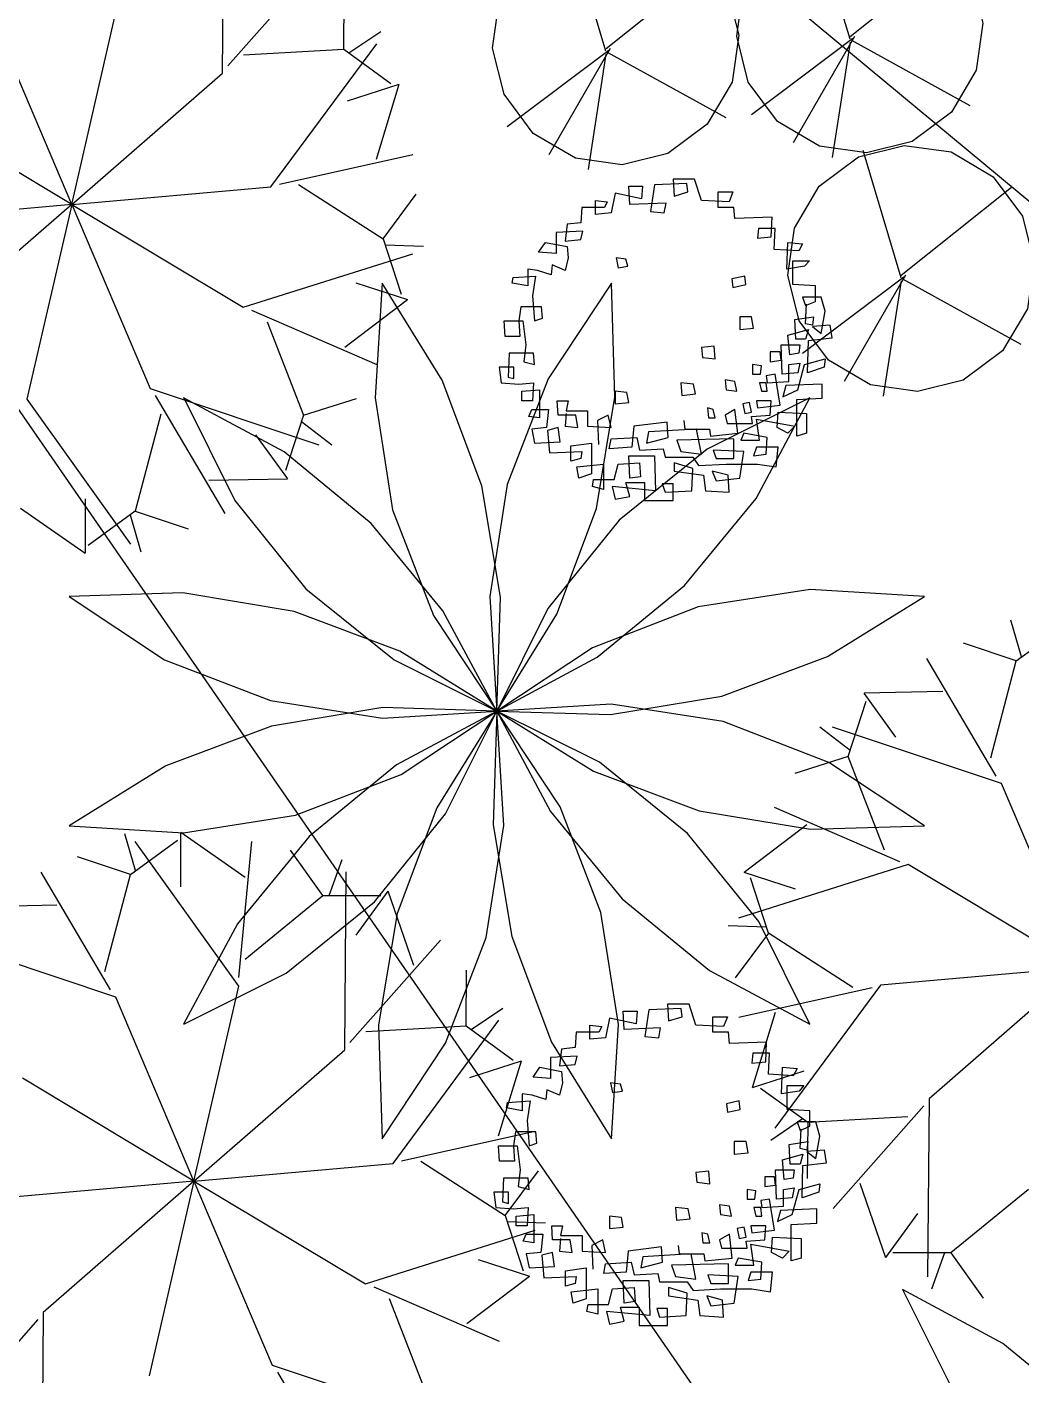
# Model space of a CAD drawing. Header units: millimetres. Extents: x 14950 to 15746, y 1103 to 1809.
# Drawn here: x 15431.439 to 15434.001, y 1484.585 to 1488.058 of the extents above; entities that cross this region are included whole.
import ezdxf
from ezdxf.xclip import XClip

# ---------------------------------------------------------------- set-up
doc = ezdxf.new("R2010")
doc.units = ezdxf.units.MM
doc.header["$LTSCALE"] = 10
doc.header["$MEASUREMENT"] = 0
doc.header["$XCLIPFRAME"] = 2
doc.layers.add('TZ-BASE', color=253, linetype='Continuous')

# ---------------------------------------------------------------- blocks, each defined once
blk = doc.blocks.new('JD-DGHCDGH7DFXH')
at = {"layer": 'TZ-BASE'}
for p, q in [((388.9297, 17.0243), (424.2917, -12.3251)), ((390.1718, 15.7075), (401.8806, -1.233)), ((394.6101, 10.914), (394.6139, 11.3728)), ((396.2272, 11.0013), (396.1291, 11.3298)), ((395.5981, 10.9704), (395.5, 11.2989)), ((396.2275, 11.0089), (396.5111, 11.2349)), ((394.6236, 10.9326), (394.8567, 11.1964)), ((395.5984, 10.978), (395.882, 11.204)), ((394.9228, 10.9756), (394.9239, 11.1191)), ((394.2217, 10.5758), (394.0201, 11.0497)), ((394.2217, 10.5758), (394.3372, 11.0777)), ((394.936, 10.966), (395.0177, 11.0214)), ((394.6645, 10.9609), (394.9228, 10.9756)), ((394.7347, 10.6211), (395.0075, 10.99)), ((394.9228, 10.9756), (395.0439, 10.8876)), ((395.609, 10.9777), (395.451, 10.7033)), ((396.2344, 11.0037), (395.973, 10.8071)), ((396.2381, 11.0086), (396.0801, 10.7342)), ((396.227, 10.9938), (396.1812, 10.6966)), ((396.2307, 10.9987), (396.5359, 10.8306)), ((395.6053, 10.9728), (395.3439, 10.7762)), ((395.5979, 10.9629), (395.5522, 10.6657)), ((395.6016, 10.9678), (395.9068, 10.7997)), ((394.2217, 10.5758), (394.6101, 10.914)), ((394.9325, 10.8427), (395.0654, 10.8859)), ((395.0066, 10.6922), (395.0654, 10.8859)), ((394.2217, 10.5758), (393.78, 10.8407)), ((394.7566, 10.6282), (395.1002, 10.7046)), ((396.3587, 10.3864), (396.2606, 10.7148)), ((394.8063, 10.6271), (395.0239, 10.4872)), ((395.8063, 10.6298), (395.7229, 10.6262)), ((395.7709, 10.6406), (395.7734, 10.5973)), ((395.8266, 10.6406), (395.7709, 10.6406)), ((395.8089, 10.6081), (395.8063, 10.6298)), ((395.8443, 10.5864), (395.8266, 10.6406)), ((394.2217, 10.5758), (394.7347, 10.6211)), ((395.0239, 10.4872), (395.1092, 10.6026)), ((395.6217, 10.6045), (395.6116, 10.5539)), ((395.69, 10.59), (395.6217, 10.6045)), ((395.6571, 10.6226), (395.6925, 10.6226)), ((395.6596, 10.5756), (395.6571, 10.6226)), ((395.6925, 10.6226), (395.69, 10.59)), ((395.7229, 10.6262), (395.7127, 10.5575)), ((395.7734, 10.5973), (395.8089, 10.6081)), ((395.8873, 10.6081), (395.9252, 10.6081)), ((395.8873, 10.5683), (395.8873, 10.6081)), ((395.9252, 10.6081), (395.9151, 10.5828)), ((396.359, 10.3939), (396.6426, 10.62)), ((394.2217, 10.5758), (393.7087, 10.5305)), ((394.2217, 10.5758), (393.8333, 10.2376)), ((394.2217, 10.5758), (394.1062, 10.0739)), ((394.2217, 10.5758), (394.4233, 10.1019)), ((394.2217, 10.5758), (394.6634, 10.3109)), ((395.5357, 10.5683), (395.5332, 10.5286)), ((395.5939, 10.5683), (395.5357, 10.5683)), ((395.5711, 10.5864), (395.6014, 10.5828)), ((395.5711, 10.5503), (395.5711, 10.5864)), ((395.6014, 10.5828), (395.5939, 10.5683)), ((395.7532, 10.5792), (395.6596, 10.5756)), ((395.7127, 10.5575), (395.7482, 10.5539)), ((395.7482, 10.5539), (395.7532, 10.5792)), ((395.9151, 10.5828), (395.8443, 10.5864)), ((395.9277, 10.5683), (395.8873, 10.5683)), ((395.9303, 10.5394), (395.9277, 10.5683)), ((395.4977, 10.525), (395.4927, 10.4816)), ((395.5332, 10.5286), (395.4977, 10.525)), ((395.6116, 10.5539), (395.5711, 10.5503)), ((396.0264, 10.543), (395.9303, 10.5394)), ((396.0239, 10.4924), (396.0264, 10.543)), ((395.5382, 10.5069), (395.4699, 10.5033)), ((395.4699, 10.5033), (395.4699, 10.4491)), ((395.5332, 10.4852), (395.5382, 10.5069)), ((395.991, 10.5141), (395.9885, 10.4888)), ((395.9885, 10.4888), (396.0239, 10.4924)), ((396.034, 10.5141), (395.991, 10.5141)), ((396.0315, 10.4599), (396.034, 10.5141)), ((395.0239, 10.4872), (395.0701, 10.3448)), ((395.0289, 10.4716), (395.1276, 10.4684)), ((395.4244, 10.4527), (395.4421, 10.478)), ((395.4421, 10.478), (395.4977, 10.4671)), ((395.4927, 10.4816), (395.5332, 10.4852)), ((395.4977, 10.4671), (395.5003, 10.4382)), ((396.0947, 10.4563), (396.0315, 10.4599)), ((396.0643, 10.4093), (396.0669, 10.478)), ((396.0669, 10.478), (396.1048, 10.4744)), ((396.1048, 10.4744), (396.0947, 10.4563)), ((394.6634, 10.3109), (395.1009, 10.449)), ((395.4699, 10.4491), (395.4244, 10.4527)), ((395.4598, 10.4201), (395.4573, 10.3948)), ((395.4927, 10.4057), (395.4598, 10.4201)), ((395.5003, 10.4382), (395.4927, 10.4057)), ((395.6495, 10.4346), (395.6242, 10.4382)), ((395.6242, 10.4382), (395.6293, 10.4129)), ((395.6546, 10.4165), (395.6495, 10.4346)), ((396.0795, 10.431), (396.1225, 10.431)), ((396.0795, 10.3695), (396.0795, 10.431)), ((396.1225, 10.431), (396.1099, 10.4165)), ((395.3561, 10.3732), (395.3586, 10.3876)), ((395.3586, 10.3876), (395.4168, 10.3912)), ((395.4219, 10.4057), (395.3966, 10.4093)), ((395.3966, 10.4093), (395.3966, 10.3659)), ((395.4168, 10.3912), (395.4092, 10.3406)), ((395.4573, 10.3948), (395.4219, 10.4057)), ((395.6293, 10.4129), (395.6546, 10.4165)), ((395.9556, 10.3912), (395.9227, 10.384)), ((395.9227, 10.384), (395.9252, 10.3623)), ((395.9581, 10.3695), (395.9556, 10.3912)), ((396.1099, 10.4165), (396.0643, 10.4093)), ((396.3659, 10.3888), (396.1045, 10.1922)), ((396.3696, 10.3937), (396.2115, 10.1193)), ((396.3622, 10.3838), (396.6674, 10.2157)), ((394.9537, 10.374), (395.0866, 10.3308)), ((395.3966, 10.3659), (395.3561, 10.3732)), ((395.9252, 10.3623), (395.9581, 10.3695)), ((396.1377, 10.3659), (396.0795, 10.3695)), ((396.1377, 10.3262), (396.1377, 10.3659)), ((396.3585, 10.3789), (396.3127, 10.0817)), ((394.9251, 10.2086), (395.0866, 10.3308)), ((395.4092, 10.3406), (395.4143, 10.2756)), ((396.1048, 10.337), (396.1124, 10.3153)), ((396.1529, 10.337), (396.1048, 10.337)), ((396.1124, 10.3153), (396.1377, 10.3262)), ((396.1124, 10.2683), (396.1149, 10.3189)), ((396.163, 10.3009), (396.1529, 10.337)), ((394.6852, 10.3038), (395.0081, 10.1636)), ((395.3789, 10.3117), (395.3738, 10.2756)), ((395.432, 10.3117), (395.3789, 10.3117)), ((395.4143, 10.2756), (395.4345, 10.2828)), ((395.4345, 10.2828), (395.432, 10.3117)), ((395.9733, 10.2864), (395.9429, 10.2864)), ((395.9429, 10.2864), (395.9429, 10.2539)), ((395.9783, 10.2575), (395.9733, 10.2864)), ((396.0846, 10.2792), (396.1326, 10.2864)), ((396.1326, 10.2864), (396.1301, 10.2647)), ((396.1529, 10.243), (396.163, 10.3009)), ((394.7248, 10.2737), (394.8186, 10.0326)), ((395.3359, 10.2756), (395.3839, 10.2756)), ((395.3384, 10.2358), (395.3359, 10.2756)), ((395.3738, 10.2756), (395.3763, 10.2358)), ((395.3839, 10.2756), (395.3915, 10.2141)), ((395.9429, 10.2539), (395.9783, 10.2575)), ((396.0669, 10.2394), (396.12, 10.2539)), ((396.0871, 10.2286), (396.0846, 10.2792)), ((396.1301, 10.2647), (396.1124, 10.2683)), ((396.12, 10.2539), (396.1124, 10.2286)), ((396.1756, 10.2647), (396.1301, 10.2611)), ((396.1301, 10.2611), (396.1529, 10.243)), ((396.1807, 10.2322), (396.1756, 10.2647)), ((395.3763, 10.2358), (395.3384, 10.2358)), ((395.3915, 10.2141), (395.3864, 10.1707)), ((395.8772, 10.2105), (395.8443, 10.2069)), ((395.8797, 10.178), (395.8772, 10.2105)), ((396.0492, 10.2141), (396.0972, 10.2141)), ((396.0517, 10.1382), (396.0492, 10.2141)), ((396.0719, 10.1888), (396.0669, 10.2394)), ((396.1124, 10.2286), (396.0871, 10.2286)), ((396.0972, 10.2141), (396.0947, 10.1924)), ((396.1175, 10.1418), (396.12, 10.225)), ((396.12, 10.225), (396.1807, 10.2322)), ((395.3485, 10.1924), (395.346, 10.131)), ((395.4117, 10.1924), (395.3485, 10.1924)), ((395.4143, 10.1635), (395.4117, 10.1924)), ((395.8443, 10.2069), (395.8468, 10.1816)), ((395.8468, 10.1816), (395.8797, 10.178)), ((396.0466, 10.196), (396.0213, 10.196)), ((396.0213, 10.196), (396.0213, 10.1707)), ((396.0492, 10.1744), (396.0466, 10.196)), ((396.0947, 10.1924), (396.0719, 10.1888)), ((396.1099, 10.1635), (396.163, 10.178)), ((396.163, 10.178), (396.1605, 10.1563)), ((395.3232, 10.1563), (395.3283, 10.1165)), ((395.3611, 10.1563), (395.3232, 10.1563)), ((395.3611, 10.1274), (395.3611, 10.1563)), ((395.3864, 10.1707), (395.4143, 10.1635)), ((395.9986, 10.1599), (395.9758, 10.1635)), ((395.9758, 10.1635), (395.9758, 10.1382)), ((395.996, 10.1382), (395.9986, 10.1599)), ((396.0213, 10.1707), (396.0492, 10.1744)), ((396.0922, 10.1418), (396.0517, 10.1382)), ((396.0694, 10.1635), (396.0972, 10.1671)), ((396.0694, 10.1201), (396.0694, 10.1635)), ((396.0972, 10.1671), (396.0922, 10.1418)), ((396.0922, 10.0984), (396.1099, 10.1635)), ((396.1605, 10.1563), (396.1175, 10.1418)), ((395.3283, 10.1165), (395.3738, 10.1129)), ((395.346, 10.131), (395.3611, 10.1274)), ((395.3738, 10.1129), (395.4117, 10.1165)), ((395.4117, 10.1165), (395.4092, 10.0695)), ((395.824, 10.1129), (395.7912, 10.1165)), ((395.7912, 10.1165), (395.7937, 10.084)), ((395.8291, 10.0876), (395.824, 10.1129)), ((395.9303, 10.1201), (395.905, 10.1238)), ((395.905, 10.1238), (395.9075, 10.0984)), ((395.9353, 10.0948), (395.9303, 10.1201)), ((395.9758, 10.1382), (395.996, 10.1382)), ((396.0112, 10.1165), (395.9935, 10.1165)), ((395.9935, 10.1165), (395.9986, 10.0948)), ((396.034, 10.1382), (396.0112, 10.1346)), ((396.0112, 10.1346), (396.0137, 10.1165)), ((396.0137, 10.0948), (396.0112, 10.1165)), ((396.0137, 10.1165), (396.0694, 10.1201)), ((396.0466, 10.0587), (396.034, 10.1382)), ((396.0618, 10.1093), (396.0542, 10.0804)), ((396.1554, 10.1129), (396.0618, 10.1093)), ((396.1554, 10.0768), (396.1554, 10.1129)), ((394.1062, 10.0739), (394.3728, 9.7005)), ((394.4233, 10.1019), (394.8585, 9.9565)), ((394.4368, 10.0833), (394.6157, 9.7801)), ((394.8186, 10.0326), (394.9554, 10.0758)), ((395.3814, 10.0948), (395.4269, 10.0984)), ((395.3814, 10.0695), (395.3814, 10.0948)), ((395.4269, 10.0984), (395.4269, 10.0262)), ((395.652, 10.0912), (395.6217, 10.0948)), ((395.6217, 10.0948), (395.6217, 10.0623)), ((395.6571, 10.0659), (395.652, 10.0912)), ((395.7937, 10.084), (395.8291, 10.0876)), ((395.9075, 10.0984), (395.9353, 10.0948)), ((395.9986, 10.0948), (396.0137, 10.0948)), ((396.0542, 10.0804), (396.0922, 10.0984)), ((396.0896, 10.0731), (396.1554, 10.0768)), ((396.0896, 9.9792), (396.0896, 10.0731)), ((395.4092, 10.0695), (395.3814, 10.0695)), ((395.3991, 10.0298), (395.4067, 10.0478)), ((395.4067, 10.0478), (395.4497, 10.0478)), ((395.4497, 10.0478), (395.4446, 10.0009)), ((395.4724, 10.0695), (395.5003, 10.0695)), ((395.475, 10.0334), (395.4724, 10.0695)), ((395.4952, 10.037), (395.4927, 10.0045)), ((395.5003, 10.0695), (395.4952, 10.0442)), ((395.4952, 10.0442), (395.5509, 10.0442)), ((395.5509, 10.0442), (395.5509, 10.0045)), ((395.6217, 10.0623), (395.6571, 10.0659)), ((395.8746, 10.0478), (395.8595, 10.0515)), ((395.8595, 10.0515), (395.862, 10.0262)), ((395.8797, 10.0262), (395.8746, 10.0478)), ((395.9303, 10.0478), (395.905, 10.0334)), ((395.9379, 9.9864), (395.9303, 10.0478)), ((395.9682, 10.0659), (395.9505, 10.0623)), ((395.9505, 10.0623), (395.9556, 10.037)), ((395.9556, 10.037), (395.9733, 10.0406)), ((395.9733, 10.0406), (395.9682, 10.0659)), ((395.9859, 10.0695), (395.9885, 10.0515)), ((396.0239, 10.0695), (395.9859, 10.0695)), ((395.9885, 10.0515), (396.0466, 10.0587)), ((396.0213, 10.0334), (396.0239, 10.0695)), ((396.039, 10.0009), (396.0416, 10.0406)), ((396.0416, 10.0406), (396.1149, 10.037)), ((396.1149, 10.037), (396.1149, 9.9864)), ((394.4511, 10.0357), (394.3853, 9.7855)), ((394.8186, 10.0326), (394.7723, 9.8902)), ((394.8135, 10.017), (394.8915, 9.9565)), ((395.4269, 10.0262), (395.3991, 10.0298)), ((395.5205, 10.0334), (395.475, 10.0334)), ((395.4927, 10.0045), (395.5256, 10.0009)), ((395.5256, 10.0009), (395.5205, 10.0334)), ((395.5509, 10.0045), (395.6116, 10.0009)), ((395.604, 10.0334), (395.5762, 10.0189)), ((395.5762, 10.0189), (395.5787, 9.9575)), ((395.6116, 10.0009), (395.604, 10.0334)), ((395.6697, 10.0045), (395.6647, 9.9502)), ((395.7557, 10.0153), (395.6697, 10.0045)), ((395.7583, 9.9756), (395.7557, 10.0153)), ((395.7987, 10.0189), (395.8013, 9.9972)), ((395.862, 10.0262), (395.8797, 10.0262)), ((395.905, 10.0334), (395.91, 10.0117)), ((395.91, 10.0117), (395.9758, 10.0117)), ((395.9733, 10.0298), (396.0213, 10.0334)), ((395.9758, 10.0117), (395.9733, 10.0298)), ((395.9859, 10.0225), (396.0846, 10.0045)), ((395.9935, 9.9683), (395.9859, 10.0225)), ((396.0846, 10.0045), (396.0669, 9.9864)), ((394.6952, 9.9823), (394.7774, 9.8692)), ((395.4446, 10.0009), (395.4067, 9.9972)), ((395.4067, 9.9972), (395.4143, 9.9611)), ((395.475, 10.0009), (395.4471, 9.9936)), ((395.4471, 9.9936), (395.4522, 9.9358)), ((395.48, 9.9647), (395.475, 10.0009)), ((395.6065, 9.9466), (395.6116, 9.9719)), ((395.6116, 9.9719), (395.6773, 9.9756)), ((395.6773, 9.9756), (395.6849, 9.943)), ((395.7077, 9.99), (395.7026, 9.9611)), ((395.7026, 9.9611), (395.7583, 9.9756)), ((395.8316, 9.9972), (395.7077, 9.99)), ((395.9277, 9.9719), (395.781, 9.9683)), ((395.781, 9.9683), (395.7912, 9.9394)), ((395.8013, 9.9972), (395.8645, 9.9972)), ((395.8443, 9.9322), (395.8316, 9.9972)), ((395.8645, 9.9972), (395.867, 9.9792)), ((395.867, 9.9792), (395.9379, 9.9864)), ((395.9277, 9.9213), (395.9277, 9.9719)), ((395.953, 9.9864), (395.9455, 9.9683)), ((395.9455, 9.9683), (395.9935, 9.9683)), ((396.0137, 9.9756), (395.953, 9.9864)), ((396.0112, 9.9322), (396.0137, 9.9756)), ((396.0669, 9.9864), (396.039, 10.0009)), ((396.1149, 9.9864), (396.0896, 9.9792)), ((395.4143, 9.9611), (395.48, 9.9647)), ((395.4522, 9.9358), (395.5357, 9.9394)), ((395.5079, 9.9539), (395.561, 9.9611)), ((395.5079, 9.9141), (395.5079, 9.9539)), ((395.5357, 9.9394), (395.5332, 9.9213)), ((395.561, 9.9611), (395.561, 9.8816)), ((395.6647, 9.9502), (395.6065, 9.9466)), ((395.6849, 9.943), (395.7456, 9.9466)), ((395.7456, 9.9466), (395.7507, 9.9249)), ((395.7912, 9.9394), (395.8443, 9.9322)), ((395.8746, 9.943), (395.8822, 9.9213)), ((395.953, 9.9394), (395.8746, 9.943)), ((395.9429, 9.8707), (395.953, 9.9394)), ((395.9859, 9.9502), (395.9783, 9.9286)), ((396.0416, 9.9502), (395.9859, 9.9502)), ((396.0365, 9.8996), (396.0416, 9.9502)), ((395.5332, 9.9213), (395.5079, 9.9141)), ((395.523, 9.8996), (395.5913, 9.9069)), ((395.5281, 9.8707), (395.523, 9.8996)), ((395.5913, 9.9069), (395.5913, 9.8418)), ((395.6192, 9.8671), (395.6293, 9.9069)), ((395.6293, 9.9069), (395.6849, 9.9105)), ((395.6571, 9.9286), (395.7229, 9.9286)), ((395.6596, 9.8707), (395.6571, 9.9286)), ((395.6849, 9.9105), (395.6874, 9.8743)), ((395.7229, 9.9286), (395.7254, 9.8382)), ((395.7507, 9.9249), (395.8215, 9.9249)), ((395.7734, 9.9105), (395.7734, 9.8888)), ((395.8215, 9.896), (395.7734, 9.9105)), ((395.8215, 9.9249), (395.8367, 9.9033)), ((395.8367, 9.9033), (395.9075, 9.9069)), ((395.8822, 9.9213), (395.9277, 9.9213)), ((395.9075, 9.9069), (395.9885, 9.9069)), ((395.9783, 9.9286), (396.0112, 9.9322)), ((395.9885, 9.9069), (396.0365, 9.8996)), ((394.5749, 9.8653), (394.7774, 9.8692)), ((395.561, 9.8816), (395.5281, 9.8707)), ((395.5635, 9.849), (395.566, 9.8671)), ((395.566, 9.8671), (395.6192, 9.8671)), ((395.6874, 9.8743), (395.6596, 9.8707)), ((395.7734, 9.8888), (395.8493, 9.878)), ((395.819, 9.8382), (395.8215, 9.896)), ((395.8493, 9.878), (395.8544, 9.8382)), ((395.8721, 9.8888), (395.8822, 9.8635)), ((395.9126, 9.878), (395.8721, 9.8888)), ((395.8822, 9.8635), (395.9429, 9.8707)), ((395.9151, 9.8346), (395.9126, 9.878)), ((395.5913, 9.8418), (395.5635, 9.849)), ((395.6141, 9.849), (395.6217, 9.8165)), ((395.7254, 9.8382), (395.6141, 9.849)), ((395.6495, 9.8599), (395.6976, 9.8599)), ((395.6596, 9.8237), (395.6495, 9.8599)), ((395.6976, 9.8599), (395.6976, 9.8129)), ((395.7431, 9.8563), (395.7507, 9.8346)), ((395.7709, 9.8563), (395.7431, 9.8563)), ((395.7507, 9.8346), (395.819, 9.8382)), ((395.7709, 9.8129), (395.7709, 9.8563)), ((395.8544, 9.8382), (395.9151, 9.8346)), ((394.256, 9.8173), (394.256, 9.6775)), ((395.6217, 9.8165), (395.6596, 9.8237)), ((395.6976, 9.8129), (395.7709, 9.8129)), ((394.0898, 9.7934), (394.256, 9.6775)), ((394.3853, 9.7855), (394.2642, 9.6975)), ((394.372, 9.7759), (394.3995, 9.681)), ((394.3853, 9.7855), (394.5214, 9.74)), ((396.6685, 9.4101), (396.641, 9.505)), ((396.6552, 9.4005), (396.7763, 9.4885)), ((396.6552, 9.4005), (396.5191, 9.446)), ((396.6037, 9.1027), (396.4248, 9.4059)), ((396.5894, 9.1503), (396.6552, 9.4005)), ((396.4656, 9.3207), (396.2631, 9.3168)), ((396.3453, 9.2037), (396.2631, 9.3168)), ((396.2219, 9.1534), (396.2682, 9.2958)), ((396.227, 9.169), (396.149, 9.2295)), ((396.6172, 9.0841), (396.182, 9.2295)), ((396.2219, 9.1534), (396.0851, 9.1102)), ((396.3157, 8.9123), (396.2219, 9.1534)), ((396.8188, 8.6102), (396.6172, 9.0841)), ((396.3553, 8.8822), (396.0324, 9.0224)), ((396.1154, 8.9774), (395.9539, 8.8552)), ((394.3862, 8.8598), (394.3587, 8.9546)), ((394.3729, 8.8501), (394.494, 8.9381)), ((394.652, 8.5617), (394.3854, 8.9351)), ((394.5023, 8.8183), (394.5023, 8.9581)), ((394.6684, 8.8423), (394.5023, 8.9581)), ((394.652, 8.5847), (394.6855, 8.9351)), ((394.3729, 8.8501), (394.2368, 8.8956)), ((394.8687, 8.7954), (394.7853, 8.9122)), ((394.8851, 8.7954), (394.9186, 8.8882)), ((394.9249, 8.398), (394.9287, 8.8568)), ((396.3771, 8.8751), (395.9396, 8.737)), ((396.8188, 8.6102), (396.3771, 8.8751)), ((394.3214, 8.5523), (394.1425, 8.8555)), ((394.3071, 8.5999), (394.3729, 8.8501)), ((396.0868, 8.812), (395.9539, 8.8552)), ((396.0166, 8.6988), (395.9704, 8.8412)), ((394.6684, 8.6316), (394.8687, 8.7954)), ((394.8687, 8.7954), (395.0184, 8.7954)), ((394.9546, 8.6936), (395.0368, 8.8067)), ((395.1031, 8.6153), (395.0368, 8.8067)), ((394.1833, 8.7704), (393.9808, 8.7664)), ((396.0116, 8.7144), (395.9129, 8.7176)), ((396.0166, 8.6988), (395.9313, 8.5834)), ((396.2342, 8.5589), (396.0166, 8.6988)), ((394.3349, 8.5338), (393.8998, 8.6791)), ((394.9384, 8.4166), (395.1715, 8.6804)), ((395.2376, 8.4597), (395.2387, 8.6032)), ((396.8188, 8.6102), (396.3058, 8.5649)), ((396.8188, 8.6102), (396.4304, 8.272)), ((394.5365, 8.0598), (394.652, 8.5617)), ((396.2839, 8.5578), (395.9403, 8.4814)), ((396.3058, 8.5649), (396.033, 8.196)), ((394.5365, 8.0598), (394.3349, 8.5338)), ((395.7566, 8.5157), (395.7592, 8.4724)), ((395.8123, 8.5157), (395.7566, 8.5157)), ((395.83, 8.4615), (395.8123, 8.5157)), ((395.0495, 8.1051), (395.3223, 8.4741)), ((395.2508, 8.45), (395.3325, 8.5055)), ((395.6074, 8.4796), (395.5973, 8.429)), ((395.6757, 8.4651), (395.6074, 8.4796)), ((395.6428, 8.4977), (395.6782, 8.4977)), ((395.6453, 8.4507), (395.6428, 8.4977)), ((395.6782, 8.4977), (395.6757, 8.4651)), ((395.7086, 8.5013), (395.6985, 8.4326)), ((395.7921, 8.5049), (395.7086, 8.5013)), ((395.7592, 8.4724), (395.7946, 8.4832)), ((395.7946, 8.4832), (395.7921, 8.5049)), ((395.873, 8.4832), (395.9109, 8.4832)), ((395.873, 8.4434), (395.873, 8.4832)), ((395.9109, 8.4832), (395.9008, 8.4579)), ((396.0339, 8.4938), (395.9751, 8.3001)), ((394.9793, 8.4449), (395.2376, 8.4597)), ((395.2376, 8.4597), (395.3587, 8.3717)), ((395.5214, 8.4434), (395.5189, 8.4037)), ((395.5796, 8.4434), (395.5214, 8.4434)), ((395.5568, 8.4615), (395.5872, 8.4579)), ((395.5568, 8.4254), (395.5568, 8.4615)), ((395.5872, 8.4579), (395.5796, 8.4434)), ((395.7389, 8.4543), (395.6453, 8.4507)), ((395.7339, 8.429), (395.7389, 8.4543)), ((395.9008, 8.4579), (395.83, 8.4615)), ((395.9135, 8.4434), (395.873, 8.4434)), ((395.916, 8.4145), (395.9135, 8.4434)), ((395.5973, 8.429), (395.5568, 8.4254)), ((395.6985, 8.4326), (395.7339, 8.429)), ((396.0121, 8.4181), (395.916, 8.4145)), ((396.0096, 8.3675), (396.0121, 8.4181)), ((394.5365, 8.0598), (394.9249, 8.398)), ((395.2473, 8.3268), (395.3802, 8.37)), ((395.3214, 8.1762), (395.3802, 8.37)), ((395.5239, 8.382), (395.4556, 8.3784)), ((395.4556, 8.3784), (395.4556, 8.3242)), ((395.4835, 8.4001), (395.4784, 8.3567)), ((395.5189, 8.4037), (395.4835, 8.4001)), ((395.5189, 8.3603), (395.5239, 8.382)), ((395.9767, 8.3892), (395.9742, 8.3639)), ((396.0197, 8.3892), (395.9767, 8.3892)), ((396.0172, 8.335), (396.0197, 8.3892)), ((395.4101, 8.3278), (395.4278, 8.3531)), ((395.4278, 8.3531), (395.4835, 8.3422)), ((395.4784, 8.3567), (395.5189, 8.3603)), ((395.4835, 8.3422), (395.486, 8.3133)), ((395.9742, 8.3639), (396.0096, 8.3675)), ((396.108, 8.3432), (395.9751, 8.3001)), ((396.0804, 8.3314), (396.0172, 8.335)), ((396.0501, 8.2844), (396.0526, 8.3531)), ((396.0526, 8.3531), (396.0905, 8.3495)), ((396.0905, 8.3495), (396.0804, 8.3314)), ((394.5365, 8.0598), (394.0949, 8.3247)), ((395.4556, 8.3242), (395.4101, 8.3278)), ((395.486, 8.3133), (395.4784, 8.2808)), ((395.6352, 8.3097), (395.6099, 8.3133)), ((395.6099, 8.3133), (395.615, 8.288)), ((395.6403, 8.2916), (395.6352, 8.3097)), ((396.0652, 8.3061), (396.1082, 8.3061)), ((396.0652, 8.2446), (396.0652, 8.3061)), ((396.1082, 8.3061), (396.0956, 8.2916)), ((395.3443, 8.2627), (395.4025, 8.2663)), ((395.4076, 8.2808), (395.3823, 8.2844)), ((395.3823, 8.2844), (395.3823, 8.241)), ((395.4025, 8.2663), (395.3949, 8.2157)), ((395.443, 8.2699), (395.4076, 8.2808)), ((395.4455, 8.2952), (395.443, 8.2699)), ((395.4784, 8.2808), (395.4455, 8.2952)), ((395.615, 8.288), (395.6403, 8.2916)), ((395.9413, 8.2663), (395.9084, 8.2591)), ((395.9438, 8.2446), (395.9413, 8.2663)), ((396.1178, 8.2104), (395.9966, 8.2984)), ((396.0956, 8.2916), (396.0501, 8.2844)), ((396.4304, 8.272), (396.4266, 7.8132)), ((395.3418, 8.2482), (395.3443, 8.2627)), ((395.3823, 8.241), (395.3418, 8.2482)), ((395.9084, 8.2591), (395.9109, 8.2374)), ((395.9109, 8.2374), (395.9438, 8.2446)), ((396.1234, 8.241), (396.0652, 8.2446)), ((396.1234, 8.2013), (396.1234, 8.241)), ((396.4169, 8.2534), (396.1838, 7.9896)), ((395.3949, 8.2157), (395.4, 8.1507)), ((396.1045, 8.22), (396.0228, 8.1646)), ((396.0905, 8.2121), (396.0981, 8.1904)), ((396.1386, 8.2121), (396.0905, 8.2121)), ((396.0981, 8.1904), (396.1234, 8.2013)), ((396.1178, 8.2104), (396.1166, 8.0669)), ((396.376, 8.2251), (396.1178, 8.2104)), ((396.1487, 8.176), (396.1386, 8.2121)), ((395.0714, 8.1122), (395.415, 8.1887)), ((395.3646, 8.1868), (395.3595, 8.1507)), ((395.4177, 8.1868), (395.3646, 8.1868)), ((395.4202, 8.1579), (395.4177, 8.1868)), ((395.959, 8.1615), (395.9286, 8.1615)), ((395.9286, 8.1615), (395.9286, 8.129)), ((395.9641, 8.1326), (395.959, 8.1615)), ((396.0703, 8.1543), (396.1184, 8.1615)), ((396.0981, 8.1434), (396.1006, 8.194)), ((396.1184, 8.1615), (396.1158, 8.1398)), ((396.1386, 8.1181), (396.1487, 8.176)), ((395.3216, 8.1507), (395.3696, 8.1507)), ((395.3241, 8.1109), (395.3216, 8.1507)), ((395.3595, 8.1507), (395.362, 8.1109)), ((395.3696, 8.1507), (395.3772, 8.0892)), ((395.4, 8.1507), (395.4202, 8.1579)), ((395.9286, 8.129), (395.9641, 8.1326)), ((396.0526, 8.1145), (396.1057, 8.129)), ((396.0728, 8.1037), (396.0703, 8.1543)), ((396.1158, 8.1398), (396.0981, 8.1434)), ((396.1057, 8.129), (396.0981, 8.1037)), ((396.1614, 8.1398), (396.1158, 8.1362)), ((396.1158, 8.1362), (396.1386, 8.1181)), ((396.1664, 8.1073), (396.1614, 8.1398)), ((394.5365, 8.0598), (395.0495, 8.1051)), ((395.1211, 8.1111), (395.3387, 7.9712)), ((395.362, 8.1109), (395.3241, 8.1109)), ((396.0576, 8.0639), (396.0526, 8.1145)), ((396.0981, 8.1037), (396.0728, 8.1037)), ((396.1032, 8.0169), (396.1057, 8.1)), ((396.1057, 8.1), (396.1664, 8.1073)), ((394.5365, 8.0598), (394.0235, 8.0146)), ((394.5365, 8.0598), (394.1481, 7.7217)), ((394.5365, 8.0598), (394.4211, 7.5579)), ((394.5365, 8.0598), (394.7381, 7.5859)), ((394.5365, 8.0598), (394.9782, 7.7949)), ((395.3342, 8.0675), (395.3317, 8.0061)), ((395.3975, 8.0675), (395.3342, 8.0675)), ((395.3387, 7.9712), (395.424, 8.0866)), ((395.3772, 8.0892), (395.3722, 8.0458)), ((395.4, 8.0386), (395.3975, 8.0675)), ((395.8629, 8.0856), (395.83, 8.082)), ((395.83, 8.082), (395.8325, 8.0567)), ((395.8654, 8.0531), (395.8629, 8.0856)), ((396.0324, 8.0711), (396.0071, 8.0711)), ((396.0071, 8.0711), (396.0071, 8.0458)), ((396.0349, 8.0494), (396.0324, 8.0711)), ((396.0349, 8.0892), (396.0829, 8.0892)), ((396.0374, 8.0133), (396.0349, 8.0892)), ((396.0804, 8.0675), (396.0576, 8.0639)), ((396.0829, 8.0892), (396.0804, 8.0675)), ((395.3089, 8.0314), (395.314, 7.9916)), ((395.3469, 8.0314), (395.3089, 8.0314)), ((395.3469, 8.0025), (395.3469, 8.0314)), ((395.3722, 8.0458), (395.4, 8.0386)), ((395.8325, 8.0567), (395.8654, 8.0531)), ((395.9843, 8.035), (395.9615, 8.0386)), ((395.9615, 8.0386), (395.9615, 8.0133)), ((395.9818, 8.0133), (395.9843, 8.035)), ((396.0071, 8.0458), (396.0349, 8.0494)), ((396.0551, 8.0386), (396.0829, 8.0422)), ((396.0551, 7.9952), (396.0551, 8.0386)), ((396.0829, 8.0422), (396.0779, 8.0169)), ((396.0779, 7.9735), (396.0956, 8.0386)), ((396.0956, 8.0386), (396.1487, 8.0531)), ((396.1462, 8.0314), (396.1032, 8.0169)), ((396.1487, 8.0531), (396.1462, 8.0314)), ((396.2522, 8.0547), (396.3185, 7.8634)), ((396.6869, 8.0384), (396.4866, 7.8747)), ((395.314, 7.9916), (395.3595, 7.988)), ((395.3317, 8.0061), (395.3469, 8.0025)), ((395.3595, 7.988), (395.3975, 7.9916)), ((395.3975, 7.9916), (395.3949, 7.9446)), ((395.8098, 7.988), (395.7769, 7.9916)), ((395.7769, 7.9916), (395.7794, 7.9591)), ((395.8148, 7.9627), (395.8098, 7.988)), ((395.916, 7.9952), (395.8907, 7.9988)), ((395.8907, 7.9988), (395.8932, 7.9735)), ((395.9211, 7.9699), (395.916, 7.9952)), ((395.9615, 8.0133), (395.9818, 8.0133)), ((395.9969, 7.9916), (395.9792, 7.9916)), ((395.9792, 7.9916), (395.9843, 7.9699)), ((396.0197, 8.0133), (395.9969, 8.0097)), ((395.9969, 8.0097), (395.9995, 7.9916)), ((395.9995, 7.9699), (395.9969, 7.9916)), ((395.9995, 7.9916), (396.0551, 7.9952)), ((396.0324, 7.9338), (396.0197, 8.0133)), ((396.0779, 8.0169), (396.0374, 8.0133)), ((396.1411, 7.988), (396.0475, 7.9844)), ((396.1411, 7.9519), (396.1411, 7.988)), ((395.3387, 7.9712), (395.3849, 7.8289)), ((395.3437, 7.9556), (395.4424, 7.9525)), ((395.3671, 7.9699), (395.4126, 7.9735)), ((395.3671, 7.9446), (395.3671, 7.9699)), ((395.4126, 7.9735), (395.4126, 7.9012)), ((395.6378, 7.9663), (395.6074, 7.9699)), ((395.6074, 7.9699), (395.6074, 7.9374)), ((395.6428, 7.941), (395.6378, 7.9663)), ((395.7794, 7.9591), (395.8148, 7.9627)), ((395.8932, 7.9735), (395.9211, 7.9699)), ((395.9843, 7.9699), (395.9995, 7.9699)), ((396.0475, 7.9844), (396.0399, 7.9555)), ((396.0399, 7.9555), (396.0779, 7.9735)), ((396.4007, 7.9764), (396.3185, 7.8634)), ((394.9782, 7.7949), (395.4157, 7.9331)), ((395.3949, 7.9446), (395.3671, 7.9446)), ((395.3848, 7.9049), (395.3924, 7.9229)), ((395.3924, 7.9229), (395.4354, 7.9229)), ((395.4354, 7.9229), (395.4303, 7.8759)), ((395.4582, 7.9446), (395.486, 7.9446)), ((395.4607, 7.9085), (395.4582, 7.9446)), ((395.486, 7.9446), (395.4809, 7.9193)), ((395.4809, 7.9193), (395.5366, 7.9193)), ((395.5366, 7.9193), (395.5366, 7.8796)), ((395.6074, 7.9374), (395.6428, 7.941)), ((395.8603, 7.9229), (395.8452, 7.9265)), ((395.8452, 7.9265), (395.8477, 7.9012)), ((395.8654, 7.9012), (395.8603, 7.9229)), ((395.916, 7.9229), (395.8907, 7.9085)), ((395.9236, 7.8615), (395.916, 7.9229)), ((395.9539, 7.941), (395.9362, 7.9374)), ((395.9362, 7.9374), (395.9413, 7.9121)), ((395.959, 7.9157), (395.9539, 7.941)), ((395.9716, 7.9446), (395.9742, 7.9265)), ((396.0096, 7.9446), (395.9716, 7.9446)), ((395.9742, 7.9265), (396.0324, 7.9338)), ((396.0071, 7.9085), (396.0096, 7.9446)), ((396.0754, 7.9482), (396.1411, 7.9519)), ((396.0754, 7.8543), (396.0754, 7.9482)), ((395.4126, 7.9012), (395.3848, 7.9049)), ((395.5062, 7.9085), (395.4607, 7.9085)), ((395.4809, 7.9121), (395.4784, 7.8796)), ((395.5113, 7.8759), (395.5062, 7.9085)), ((395.5897, 7.9085), (395.5619, 7.894)), ((395.5619, 7.894), (395.5644, 7.8326)), ((395.5973, 7.8759), (395.5897, 7.9085)), ((395.7415, 7.8904), (395.6555, 7.8796)), ((395.744, 7.8506), (395.7415, 7.8904)), ((395.7845, 7.894), (395.787, 7.8723)), ((395.8477, 7.9012), (395.8654, 7.9012)), ((395.8907, 7.9085), (395.8958, 7.8868)), ((395.8958, 7.8868), (395.9615, 7.8868)), ((395.9413, 7.9121), (395.959, 7.9157)), ((395.959, 7.9049), (396.0071, 7.9085)), ((395.9615, 7.8868), (395.959, 7.9049)), ((395.9716, 7.8976), (396.0703, 7.8796)), ((395.9792, 7.8434), (395.9716, 7.8976)), ((396.0248, 7.8759), (396.0273, 7.9157)), ((396.0273, 7.9157), (396.1006, 7.9121)), ((396.1006, 7.9121), (396.1006, 7.8615)), ((395.2685, 7.858), (395.4014, 7.8148)), ((395.4303, 7.8759), (395.3924, 7.8723)), ((395.3924, 7.8723), (395.4, 7.8362)), ((395.4607, 7.8759), (395.4329, 7.8687)), ((395.4329, 7.8687), (395.4379, 7.8109)), ((395.4658, 7.8398), (395.4607, 7.8759)), ((395.4784, 7.8796), (395.5113, 7.8759)), ((395.5366, 7.8796), (395.5973, 7.8759)), ((395.5973, 7.847), (395.6631, 7.8506)), ((395.6555, 7.8796), (395.6504, 7.8253)), ((395.6631, 7.8506), (395.6706, 7.8181)), ((395.6934, 7.8651), (395.6883, 7.8362)), ((395.6883, 7.8362), (395.744, 7.8506)), ((395.8173, 7.8723), (395.6934, 7.8651)), ((395.787, 7.8723), (395.8502, 7.8723)), ((395.83, 7.8073), (395.8173, 7.8723)), ((395.8502, 7.8723), (395.8528, 7.8543)), ((395.8528, 7.8543), (395.9236, 7.8615)), ((395.9388, 7.8615), (395.9312, 7.8434)), ((395.9995, 7.8506), (395.9388, 7.8615)), ((395.9969, 7.8073), (395.9995, 7.8506)), ((396.0526, 7.8615), (396.0248, 7.8759)), ((396.0703, 7.8796), (396.0526, 7.8615)), ((396.1006, 7.8615), (396.0754, 7.8543)), ((396.4866, 7.8747), (396.3369, 7.8747)), ((396.4702, 7.8747), (396.4367, 7.7818)), ((396.4866, 7.8747), (396.57, 7.7579)), ((395.2399, 7.6926), (395.4014, 7.8148)), ((395.4, 7.8362), (395.4658, 7.8398)), ((395.4379, 7.8109), (395.5214, 7.8145)), ((395.4936, 7.829), (395.5467, 7.8362)), ((395.4936, 7.7892), (395.4936, 7.829)), ((395.5214, 7.8145), (395.5189, 7.7964)), ((395.5467, 7.8362), (395.5467, 7.7567)), ((395.5922, 7.8217), (395.5973, 7.847)), ((395.6504, 7.8253), (395.5922, 7.8217)), ((395.6706, 7.8181), (395.7313, 7.8217)), ((395.7313, 7.8217), (395.7364, 7.8)), ((395.9135, 7.847), (395.7668, 7.8434)), ((395.7668, 7.8434), (395.7769, 7.8145)), ((395.7769, 7.8145), (395.83, 7.8073)), ((395.8603, 7.8181), (395.8679, 7.7964)), ((395.9388, 7.8145), (395.8603, 7.8181)), ((395.9135, 7.7964), (395.9135, 7.847)), ((395.9286, 7.7458), (395.9388, 7.8145)), ((395.9312, 7.8434), (395.9792, 7.8434)), ((395.9716, 7.8253), (395.9641, 7.8037)), ((396.0273, 7.8253), (395.9716, 7.8253)), ((396.0222, 7.7747), (396.0273, 7.8253)), ((395, 7.7878), (395.3229, 7.6477)), ((395.5189, 7.7964), (395.4936, 7.7892)), ((395.5088, 7.7747), (395.577, 7.782)), ((395.577, 7.782), (395.577, 7.7169)), ((395.6049, 7.7422), (395.615, 7.782)), ((395.615, 7.782), (395.6706, 7.7856)), ((395.6428, 7.8037), (395.7086, 7.8037)), ((395.6453, 7.7458), (395.6428, 7.8037)), ((395.6706, 7.7856), (395.6732, 7.7494)), ((395.7086, 7.8037), (395.7111, 7.7133)), ((395.7364, 7.8), (395.8072, 7.8)), ((395.7592, 7.7856), (395.7592, 7.7639)), ((395.8072, 7.7711), (395.7592, 7.7856)), ((395.8072, 7.8), (395.8224, 7.7784)), ((395.8224, 7.7784), (395.8932, 7.782)), ((395.8679, 7.7964), (395.9135, 7.7964)), ((395.8932, 7.782), (395.9742, 7.782)), ((395.9641, 7.8037), (395.9969, 7.8073)), ((395.9742, 7.782), (396.0222, 7.7747)), ((395.0396, 7.7577), (395.1334, 7.5167)), ((395.5138, 7.7458), (395.5088, 7.7747)), ((395.5467, 7.7567), (395.5138, 7.7458)), ((395.6732, 7.7494), (395.6453, 7.7458)), ((395.7592, 7.7639), (395.8351, 7.753)), ((395.8047, 7.7133), (395.8072, 7.7711)), ((395.8351, 7.753), (395.8401, 7.7133)), ((395.8578, 7.7639), (395.8679, 7.7386)), ((395.8983, 7.753), (395.8578, 7.7639)), ((395.8679, 7.7386), (395.9286, 7.7458)), ((395.9008, 7.7097), (395.8983, 7.753)), ((394.1481, 7.7217), (394.1443, 7.2629)), ((395.5492, 7.7241), (395.5518, 7.7422)), ((395.577, 7.7169), (395.5492, 7.7241)), ((395.5518, 7.7422), (395.6049, 7.7422)), ((395.5998, 7.7241), (395.6074, 7.6916)), ((395.7111, 7.7133), (395.5998, 7.7241)), ((395.6352, 7.735), (395.6833, 7.735)), ((395.6453, 7.6988), (395.6352, 7.735)), ((395.6833, 7.735), (395.6833, 7.688)), ((395.7288, 7.7314), (395.7364, 7.7097)), ((395.7566, 7.7314), (395.7288, 7.7314)), ((395.7364, 7.7097), (395.8047, 7.7133)), ((395.7566, 7.688), (395.7566, 7.7314)), ((395.8401, 7.7133), (395.9008, 7.7097)), ((394.1346, 7.7031), (393.9015, 7.4393)), ((395.6074, 7.6916), (395.6453, 7.6988)), ((395.6833, 7.688), (395.7566, 7.688)), ((394.7381, 7.5859), (395.1733, 7.4405)), ((394.7516, 7.5673), (394.9305, 7.2642))]:
    blk.add_line(p, q, dxfattribs=at)
for centre, radius, start, end in [((396.3672, 10.1427), 1.3653, 170.3031, 219.6968), ((393.8328, 9.4636), 1.4965, 352.5921, 37.4077), ((396.6625, 9.5006), 1.3653, 140.3031, 189.6968), ((394.1281, 10.1797), 1.4965, 322.5921, 7.4077), ((393.9351, 8.6958), 1.4965, 22.5921, 67.4077), ((395.7905, 10.5511), 1.3653, 200.3031, 249.6968), ((394.7419, 10.6523), 1.4965, 292.5921, 337.4077), ((396.5972, 8.7969), 1.3653, 110.3031, 159.6968), ((396.1888, 8.2202), 1.3653, 80.3031, 129.6968), ((394.4077, 8.082), 1.4965, 52.5921, 97.4077), ((395.0868, 10.6165), 1.3653, 230.3031, 279.6968), ((395.5097, 10.7546), 1.4965, 262.5921, 307.4077), ((395.1238, 7.7867), 1.4965, 82.5921, 127.4077), ((395.5467, 7.9249), 1.3653, 50.3031, 99.6968), ((394.4447, 10.3212), 1.3653, 260.3031, 309.6968), ((395.8916, 7.8891), 1.4965, 112.5921, 157.4077), ((394.0363, 9.7444), 1.3653, 290.3031, 339.6968), ((396.5054, 8.3616), 1.4965, 142.5921, 187.4077), ((393.971, 9.0407), 1.3653, 320.3031, 9.6968), ((396.8007, 9.0777), 1.4965, 172.5921, 217.4077), ((394.2662, 8.3986), 1.3653, 350.3031, 39.6968), ((396.6984, 9.8456), 1.4965, 202.5921, 247.4077), ((394.843, 7.9902), 1.3653, 20.3031, 69.6968), ((396.2258, 10.4593), 1.4965, 232.5921, 277.4077), ((395.7873, 6.3989), 1.4965, 22.5921, 67.4077), ((397.6427, 8.2542), 1.3653, 200.3031, 249.6968)]:
    blk.add_arc(centre, radius, start, end, dxfattribs=at)
for centre in [(396.2521, 11.0258), (395.623, 10.9949), (396.3836, 10.4109)]:
    blk.add_ellipse(centre, major_axis=(0.2123, 0.2361), ratio=1, dxfattribs=at)

msp = doc.modelspace()

# ---------------------------------------------------------------- block references
at = {"layer": 'TZ-BASE'}
ref = msp.add_blockref('JD-DGHCDGH7DFXH', (15037.333, 1477.0248), dxfattribs=at)
XClip(ref).set_block_clipping_path([(-0.066111234, 74.999970863), (699.933616811, 75.6206052864), (700.0658361092, -74.3793364424), (0.0661112341, -74.999970863)])

doc.saveas('drawing.dxf')
